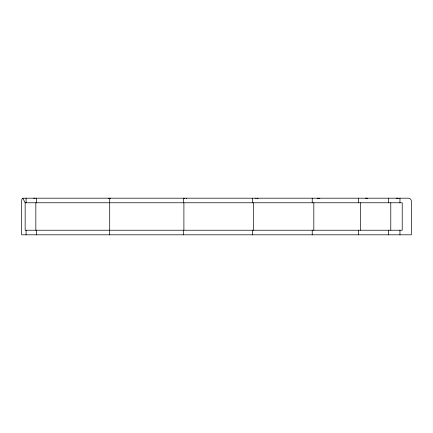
<?xml version="1.0" encoding="UTF-8"?>
<svg xmlns="http://www.w3.org/2000/svg" width="433" height="433" viewBox="0 0 433 433"><rect width="100%" height="100%" fill="white"/><g stroke="black" fill="none" stroke-linecap="round" stroke-linejoin="round"><path stroke-width="0.65" d="M22.787 198.19L408.411 198.19A2.977 2.939 -90 0 1 411.35 201.166L411.35 234.81L21.65 234.81L21.65 201.166A2.977 1.137 -90 0 1 22.787 198.19L25.152 202.768L25.152 230.232L402.219 230.232L402.219 202.768L25.152 202.768M110.61 198.19L110.632 198.482M399.957 198.19L399.957 202.768M399.957 230.232L399.957 234.81M390.783 202.768L390.783 230.232M388.563 198.19L388.563 202.768M388.563 230.232L388.563 234.81M360.629 202.768L360.629 230.232M358.659 198.19L358.659 202.768M358.659 230.232L358.659 234.81M313.822 202.768L313.822 230.232M312.225 198.19L312.225 202.768M312.225 230.232L312.225 234.81M253.543 202.768L253.543 230.232M252.434 198.19L252.434 202.768M252.434 230.232L252.434 234.81M183.901 202.768L183.901 230.232M183.354 198.19L183.354 202.768M183.354 230.232L183.354 234.81M109.701 198.19L109.701 234.81M36.486 198.19L36.486 202.768M36.486 230.232L36.486 234.81M35.836 202.768L35.836 230.232M26.077 198.19L26.077 202.768M26.077 230.232L26.077 234.81M396.991 198.19A2.977 2.917 -90 0 1 398.257 198.482M396.504 198.195A2.982 2.82 -90 0 1 397.732 198.482M366.551 198.19A2.982 2.625 -90 0 1 367.693 198.482M365.452 198.19A2.977 2.419 -90 0 1 366.502 198.482M318.905 198.195A2.982 2.149 -90 0 1 319.841 198.482M317.384 198.19A2.977 1.862 90 0 1 318.19 198.482M257.359 198.19A2.977 1.608 -90 0 1 258.052 198.482M255.6 198.19A2.977 1.267 -90 0 1 256.152 198.482M186.25 198.19A2.977 0.974 -90 0 1 186.672 198.482M184.306 198.195A2.982 0.601 -90 0 1 184.566 198.482M108.434 198.482A2.977 0.346 -90 0 1 108.58 198.19M34.781 198.482A2.977 0.617 90 0 1 35.046 198.19M33.812 198.482A2.977 0.985 -90 0 1 34.239 198.19"/></g></svg>
